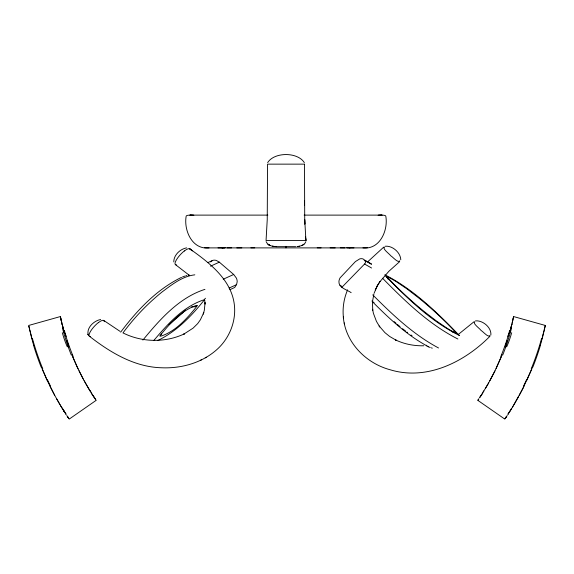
<?xml version="1.0" encoding="UTF-8"?>
<svg xmlns="http://www.w3.org/2000/svg" width="574" height="574" viewBox="0 0 574 574"><rect width="100%" height="100%" fill="white"/><g stroke="black" fill="none" stroke-linecap="round" stroke-linejoin="round"><path stroke-width="0.86" d="M400.796 259.828C400.587 252.56 392.458 245.457 385.197 246.246M513.543 316.92L513.615 316.561L545.3 325.451L544.217 330.215M513.192 318.556L513.307 318.01M545.3 325.451L542 338.911M512.948 319.661L513.615 316.554L512.151 323.097M512.697 320.766L512.826 320.206M474.791 321.727C472.108 323.219 479.828 328.586 480.983 330.359C482.877 331.363 488.517 338.165 489.902 335.568M512.474 321.741L511.735 324.819M544.023 331.019L542.617 336.608M511.922 324.052L510.86 328.22M509.87 331.851L511.85 324.339M373.868 294.153L372.447 301.795L372.748 310.312L372.591 309.271L373.437 313.411L376.444 321.368L379.773 326.936L379.134 326.003L384.96 332.669L389.681 336.472L396.404 340.389L395.586 339.944C404.333 344.127 414.091 346.022 423.763 345.763M511.52 325.652L509.353 333.652M509.447 333.336L509.662 332.597M507.28 340.425L505.357 346.108M267.671 162.621C274.293 151.866 297.684 151.866 304.313 162.621M490.863 335.072C491.688 327.582 482.748 320.091 475.473 320.888M505.378 346.05L505.22 346.481M305.863 241.64C304.665 245.249 300.324 246.26 296.966 246.612L299.606 246.21M374.076 293.307L377.226 286.003L375.267 289.899L375.618 289.188M502.078 354.818L496.108 368.515M532.586 366.987L526.975 380.038M501.346 356.633L495.025 370.754L488.747 382.729M531.754 369.053L522.792 388.677L512.919 406.449M347.622 289.834C343.819 298.616 342.341 308.425 343.46 317.939M494.975 370.854L489.866 380.713M523.919 386.431L519.362 395.221M229.88 289.669L234.709 287.481L236.632 284.259L237.177 281.784A7.06 4.994 60.6 0 0 236.38 278.089L233.69 274.487L219.347 262.174L216.298 260.445A9.349 6.608 60.6 0 0 212.416 260.531L207.831 262.612M384.515 247.078C381.832 248.578 389.552 253.945 390.707 255.717C392.602 256.721 398.241 263.523 399.626 260.926M518.688 396.469L513.888 404.849M377.283 285.838L380.06 281.382L377.283 285.838L377.627 285.213M488.682 382.836L483.15 392.157M488.072 383.913L485.683 388.01M513.12 406.127L512.611 406.959M512.489 407.167L511.42 408.896M483.523 391.561L483.782 391.145M510.996 409.585L511.283 409.119M482.547 393.125L479.677 397.545A13.812 0.387 -58.1 0 0 480.524 396.304M509.927 411.271L509.54 411.874M509.683 411.651L509.224 412.362M507.904 414.399L508.248 413.876M506.663 416.272L505.235 418.389M478.967 398.6L478.113 399.87M505.823 417.52L506.218 416.939M478.3 399.59L477.934 400.128M505.443 418.08L505.027 418.69M505.005 418.726L504.761 419.077L477.798 400.329M120.676 332.159C137.078 310.297 156.673 289.425 181.556 277.328M122.951 332.956C134.101 317.781 147.195 304.005 161.832 292.159C171.712 284.783 182.166 276.295 194.823 274.824M379.715 281.927L388.907 271.251L399.676 261.622M142.897 340.066C159.766 319.603 178.945 297.676 204.947 289.361M153.925 340.346C167.823 323.958 183.458 306.243 204.545 299.628C191.702 315.93 176.584 331.463 157.671 340.561M210.608 261.923L212.416 260.531M185.596 310.118L184.656 311.079M341.817 287.38L364.555 264.04A2.44 1.579 -54.9 0 0 365.559 261.615L363.335 259.089A9.284 6.005 -54.9 0 0 359.711 258.91L355.421 261.572L340.117 277.83A7.161 4.628 -54.9 0 0 338.933 281.375C338.423 287.89 347.141 289.712 351.173 292.675M367.712 261.78L383.719 247.114M183.694 312.034L169.029 324.697M473.995 321.756L458.59 334.219M489.952 336.264C464.452 362.065 426.69 380.985 390.047 369.735C365.918 363.27 345.304 342.47 343.302 316.891M197.183 305.641A22.709 6.206 -47.2 0 1 195.246 308.367C186.012 319.474 175.457 331.184 161.459 335.969A27.43 7.498 -47.2 0 1 160.01 336.012A22.709 6.206 -47.2 0 1 161.954 333.286C171.188 322.186 181.736 310.469 195.734 305.684A27.43 7.498 -47.2 0 1 197.183 305.641L194.658 306.796L191.651 306.803M304.041 244.259L301.981 245.442M89.537 336.342C110.416 352.579 134.567 367.13 161.789 367.776C182.64 368.666 204.566 362.101 219.498 347.076C229.909 336.371 235.763 321.297 234.508 306.337C232.305 280.248 209.654 262.964 189.958 248.958L192.426 250.852L189.729 248.764M205.262 357.817L206.382 357.229M200.505 360.3L201.56 359.755M210.493 266.192L219.347 262.174M223.221 279.229L233.69 274.487M229.119 288.04L236.366 284.754M182.503 276.941L185.208 275.994M267.843 215.114L189.858 215.114C200.29 215.846 187.009 214.138 186.198 216.061C183.594 229.987 191.996 249.862 208.893 247.889L363.091 247.889C379.988 249.862 388.39 229.987 385.778 216.061C384.975 214.138 371.687 215.846 382.119 215.114L304.134 215.114M61.052 319.661L60.385 316.554L28.7 325.451L32.001 338.911M186.062 275.742L186.887 275.527M188.473 275.204L189.226 275.097M186.643 247.868C180.179 248.98 173.7 255.057 173.786 261.916M100.651 319.531C94.1 320.658 86.509 327.524 88.145 334.685M362.955 247.889L367.41 247.717M222.253 247.825L225.101 247.738L224.642 247.738M221.858 247.825L224.793 247.738M218.012 247.889L223.099 247.853M236.804 247.889L241.841 247.853M250.895 247.853L254.756 247.825M227.074 247.853L231.674 247.825M304.442 164.142L267.541 164.142L267.24 219.577L266.056 240.528L305.92 240.528L304.722 219.577L304.478 164.142M266.121 241.64C267.577 245.658 272.564 246.547 276.359 246.662L295.66 246.662M204.566 247.717L209.029 247.889M347.335 247.738L346.875 247.738L350.118 247.825M348.884 247.853L353.971 247.889M330.136 247.853L335.173 247.889M340.31 247.825L344.909 247.853M317.228 247.825L321.088 247.853M276.367 246.662L272.428 246.21L273.654 246.454M432.287 348.138L431.361 347.894M452.384 331.923L456.617 333.257A67.524 10.081 42.1 0 1 446.981 328.156L436.297 320.895L424.437 311.747A59.416 8.868 42.1 0 1 386.754 276.625M430.263 347.55L428.319 346.753M459.487 335.625A3.021 2.827 -15.2 0 0 459.207 335.388C430.608 321.196 407.282 298.243 385.176 275.628M384.838 274.774C413.502 289.382 437.072 312.392 459.222 335.367M457.887 339.012C428.921 324.36 405.136 301.185 382.557 278.254M438.543 347.973C413.538 334.656 392.602 314.817 372.741 294.885M123.553 333.193C142.417 342.477 165.599 342.822 184.606 333.738L183.565 334.283L193.086 328.134L197.686 323.6L200.391 319.775L203.792 312.586L203.261 314.078L204.322 310.326L205.076 302.62L205.047 304.105L204.71 300.166M268.919 244.904L270.031 245.442L267.943 244.259L268.933 244.904M374.061 302.527L372.54 301.795C388.964 318.355 406.378 334.678 426.97 345.921L426.281 345.189M364.533 260.008L371.55 263.975M365.208 260.775L371.443 264.305M364.555 264.04L371.572 268.008M339.952 285.235L341.508 286.117M119.988 331.32L103.736 320.436M412.003 335.682L411.02 335.015M175.529 264.679L189.42 275.405M406.937 332.081L407.54 332.533M405.71 331.155L403.845 329.706M402.575 328.708L403.206 329.211M399.999 326.62L397.402 324.446M396.096 323.327L394.144 321.627M96.195 400.315L69.239 419.077L68.765 418.389M95.915 399.913L95.033 398.6M68.5 418.001L68.801 418.446M68.557 418.08L67.782 416.939M95.435 399.195L94.638 398.012M68.249 417.628L67.337 416.272M94.086 397.186L94.746 398.177M94.057 397.143L91.453 393.125M65.752 413.876L66.096 414.399M64.776 412.362L64.317 411.651M64.073 411.271L64.46 411.874M63.822 410.876L64.216 411.493M63.7 410.683L63.965 411.099M90.85 392.157L90.34 391.339M63.004 409.585L62.422 408.652M90.477 391.561L89.695 390.298M62.58 408.896L61.698 407.461M89.96 390.729L90.218 391.145M61.992 407.949L62.293 408.43M89.809 390.485L89.157 389.416M61.82 407.669L61.081 406.449M89.537 390.04L88.604 388.49M61.511 407.167L60.765 405.933M88.984 389.129L84.105 380.662M60.442 405.395L60.88 406.127M60.557 405.596L56.618 398.822M88.317 388.01L84.708 381.753M60.112 404.849L54.638 395.221M88.798 335.733L87.901 334.161L88.504 335.288M83.51 379.572L84.134 380.713M83.596 379.723L78.975 370.754M54.731 395.393L50.081 386.431M83.058 378.74L76.837 366.262L71.922 354.818M54.121 394.266L47.326 380.698L42.246 369.053M387.959 279.036L386.79 276.639A67.524 10.081 42.1 0 1 396.426 281.748L407.102 289.002L418.963 298.15A59.416 8.868 42.1 0 1 456.646 333.272M78.057 368.852L72.654 356.633M47.025 380.038L41.414 366.987M68.78 346.481L68.342 345.239M68.148 344.687L68.457 345.57M68.249 344.981L66.72 340.425M64.553 333.336L63.291 328.794M64.647 333.652L61.834 323.04M63.083 328.005L62.666 326.419M63.14 328.22L62.078 324.052L62.272 324.827M31.383 336.608L29.783 330.215M61.877 323.212L60.586 317.494M61.849 323.097L60.944 319.151M61.411 321.218L61.626 322.15M29.597 329.411L28.872 326.24M61.174 320.206L61.303 320.766M60.693 318.01L60.808 318.563M60.535 317.286L60.614 317.644M60.385 316.561L60.457 316.92M344.242 322.897L344.414 323.98M285.988 246.339L285.988 247.889M205.463 298.25A7.778 6.214 0.1 0 1 204.308 299.434M161.394 333.767A4.714 3.939 8.4 0 1 159.909 335.912M184.333 250.938A10.397 2.805 -47.7 0 0 175.027 263.265A11.889 3.207 -47.7 0 0 176.412 264.808M184.297 251.025A11.889 3.207 -47.7 0 1 190.152 249.41M98.341 322.602A10.397 2.805 -47.7 0 0 89.035 334.936A11.889 3.207 -47.7 0 0 90.419 336.472M98.312 322.688A11.889 3.207 -47.7 0 1 104.203 321.662M428.297 346.796A7.971 7.39 -19.8 0 1 426.934 345.964M372.669 301.666A7.763 6.974 -5.4 0 1 371.952 300.991M541.49 338.775A264.463 261.45 -39.9 0 1 531.23 368.845M510.932 409.757A22.364 1.593 -59.2 0 1 510.099 411.084M509.073 412.656A17.521 0.703 -58.4 0 1 508.069 414.206M507.287 415.468A15.369 0.452 -58 0 1 506.16 417.14M510.422 410.223A16.287 0.395 -57.7 0 1 508.134 413.754M511.556 408.358A25.349 1.923 -59.3 0 1 510.523 410.015M526.523 379.823A264.743 261.012 88.8 0 1 523.474 386.209M540.328 345.663A263.746 261.78 -31 0 1 532.851 367.087M541.311 341.831A272.133 269.357 -37.8 0 1 540.199 345.62M542.695 336.629A257.518 254.576 -40.1 0 1 541.268 341.824M508.873 333.516A232.642 229.557 -37.8 0 1 500.851 356.44M482.791 393.032A16.84 1.062 -59.3 0 1 481.062 395.723M481.206 395.343A14.608 0.581 -58.6 0 1 480.309 396.713M483.688 391.059A20.549 1.363 -59.3 0 1 482.777 392.516M511.47 328.378A230.59 228.337 -31.3 0 1 502.709 355.069M511.699 332.712A34.77 5.762 -78 0 1 506.684 346.818M506.031 345.62A23.957 1.299 -74.7 0 1 505.235 347.557M509.64 330.466A32.61 2.224 -75.3 0 1 507.861 336.457M42.77 368.845A264.463 261.45 39.9 0 1 32.51 338.775M63.901 411.084A22.364 1.593 59.2 0 1 63.068 409.757M65.931 414.206A17.521 0.703 58.4 0 1 64.927 412.656M67.84 417.14A15.369 0.452 58 0 1 66.713 415.468M65.867 413.754A16.287 0.395 57.7 0 1 63.578 410.223M63.477 410.015A25.349 1.923 59.3 0 1 62.444 408.358M50.526 386.209A264.743 261.012 -88.8 0 1 47.477 379.823M41.149 367.087A263.746 261.78 31 0 1 33.672 345.663M33.801 345.62A272.133 269.357 37.8 0 1 32.689 341.831M32.732 341.824A257.518 254.576 40.1 0 1 31.305 336.629M73.149 356.44A232.642 229.557 37.8 0 1 65.127 333.516M92.938 395.723A16.84 1.062 59.3 0 1 91.209 393.032M93.691 396.713A14.608 0.581 58.6 0 1 92.794 395.343M94.308 397.567A13.812 0.387 58.1 0 1 93.476 396.304M91.223 392.516A20.549 1.363 59.3 0 1 90.312 391.059M71.291 355.069A230.59 228.337 31.3 0 1 62.53 328.378M67.316 346.818A34.77 5.762 78 0 1 62.301 332.712M68.765 347.557A23.957 1.299 74.7 0 1 67.969 345.62M66.139 336.457A32.61 2.224 75.3 0 1 64.36 330.466M305.92 240.528L305.49 236.61L305.899 240.528M304.823 224.025L304.722 219.577L304.823 224.025M304.536 205.557L304.514 200.67L304.536 205.557"/></g></svg>
